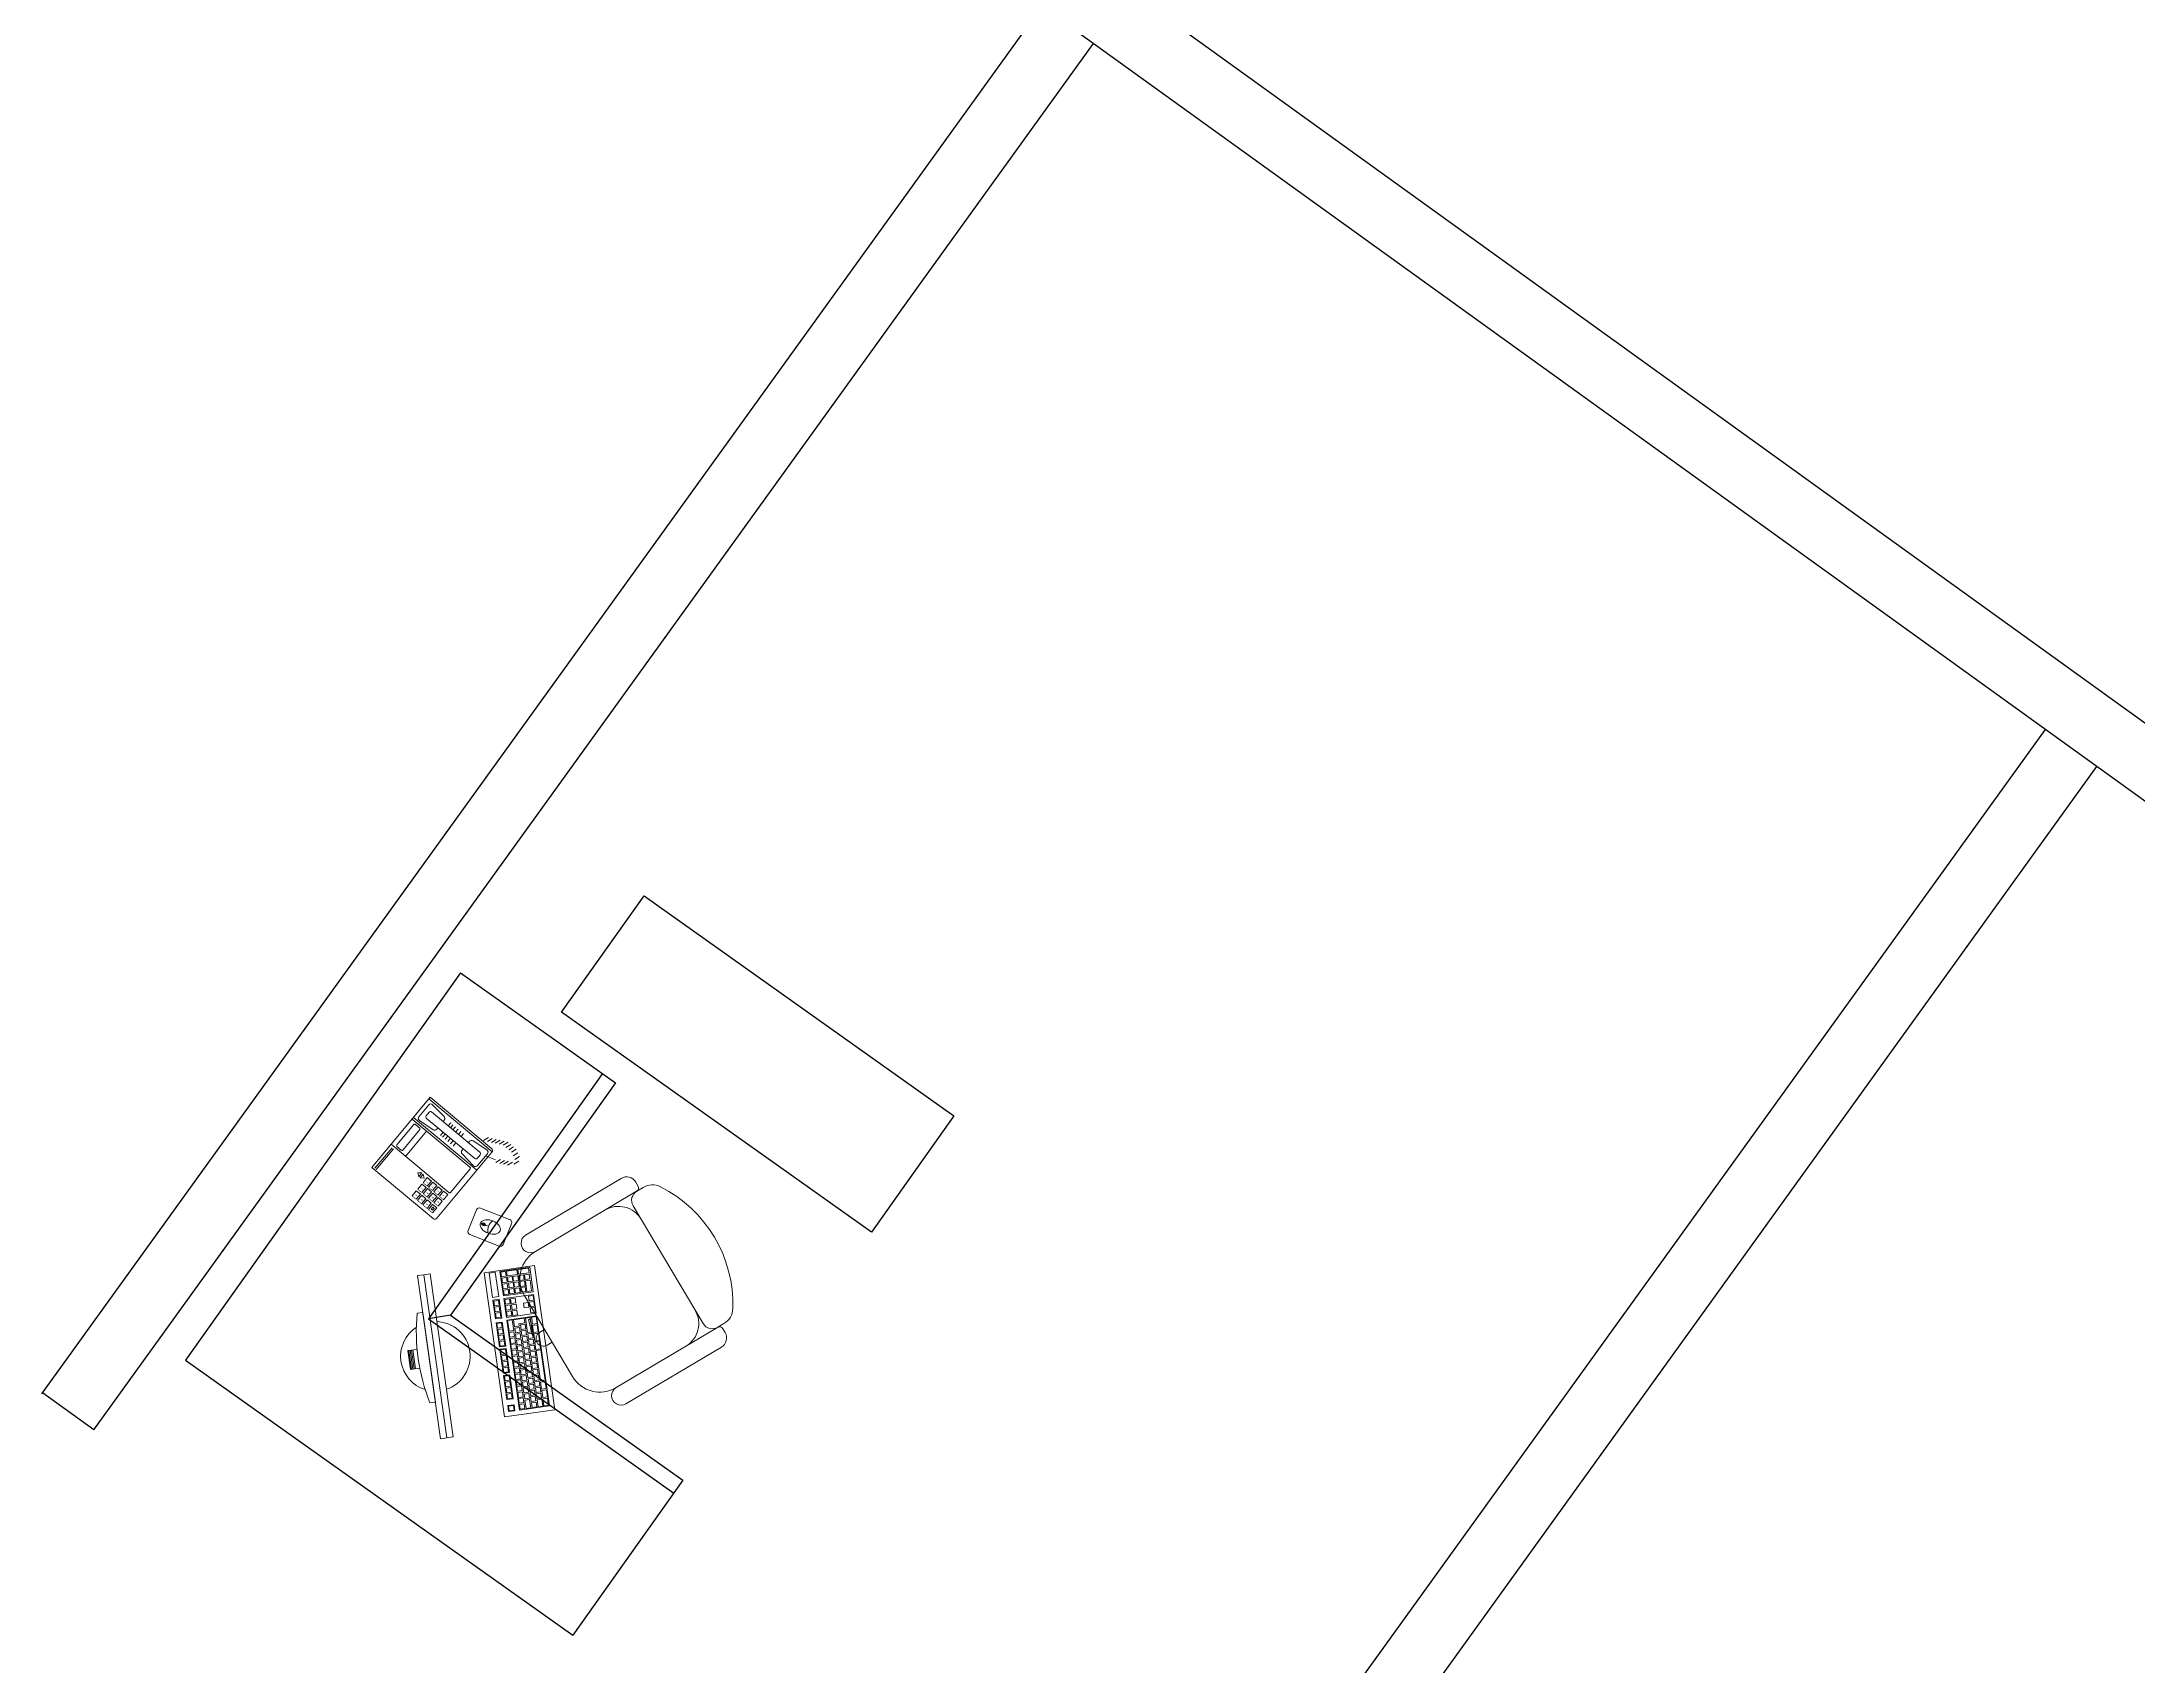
# Model space of a CAD drawing. Header units: metres. Extents: x 141303 to 146299, y 125960 to 127091.
# Drawn here: x 144672.88 to 144679.5, y 126074.16 to 126079.29 of the extents above; entities that cross this region are included whole.
import ezdxf

# ---------------------------------------------------------------- set-up
doc = ezdxf.new("R2010")
doc.units = ezdxf.units.M
doc.header["$MEASUREMENT"] = 0
doc.layers.add('C07_MOB-C.EXT Y FARMACIA$0$007_ADMISIÓN_HOSPITALARIA$0$SANCTORUM_ADMISION HOSPITALARIA_V5$0$007_ADMISIÓN_HOSPITALARIA$0$02.-PLANTA BAJA GENERAL$0$MOB', color=7, linetype='Continuous', lineweight=0)
doc.layers.add('NVMI_WALL', color=7, linetype='Continuous', lineweight=30)
doc.layers.add('FURNITURE', color=6, linetype='Continuous')
doc.layers.get('0').off()
doc.styles.add('C07_MOB-C.EXT Y FARMACIA$0$007_ADMISIÓN_HOSPITALARIA$0$SANCTORUM_ADMISION HOSPITALARIA_V5$0$007_ADMISIÓN_HOSPITALARIA$0$02.-PLANTA BAJA GENERAL$0$LEROY', font='LEROY.SHX', dxfattribs={"width": 1.25, "height": 1})

# ---------------------------------------------------------------- blocks, each defined once
blk = doc.blocks.new('C02_MOB-EQUIP GINE-PEDIATRÍA$0$SILLA ADM')
at = {"lineweight": 0}
for p, q in [((20.5249, 67.9453, -0.0001), (20.2046, 68.0873, -0.0001)), ((20.047, 67.981, -0.0001), (19.9263, 67.7086, -0.0001)), ((20.5202, 67.8817, -0.0001), (20.1803, 68.0324, -0.0001)), ((20.3013, 67.4687, -0.0001), (20.4766, 67.8643, -0.0001)), ((20.521, 67.8814, -0.0001), (20.5418, 67.8722, -0.0001)), ((20.5364, 67.888, -0.0001), (20.5421, 67.9009, -0.0001)), ((19.9777, 67.5753, -0.0001), (20.3177, 67.4246, -0.0001)), ((19.9534, 67.5204, -0.0001), (20.2737, 67.3785, -0.0001)), ((20.3239, 67.4085, -0.0001), (20.3182, 67.3956, -0.0001)), ((20.3184, 67.4243, -0.0001), (20.3392, 67.4151, -0.0001))]:
    blk.add_line(p, q, dxfattribs=at)
at = {"lineweight": 0, "ltscale": 15}
for p, q in [((19.9992, 67.9254, -0.0001), (19.9479, 67.8682, -0.0001)), ((19.9925, 67.9255, -0.0001), (19.9591, 67.8883, -0.0001)), ((19.9925, 67.9255, -0.0001), (19.9963, 67.9221, -0.0001)), ((20.0158, 67.9105, -0.0001), (19.9992, 67.9254, -0.0001)), ((19.9479, 67.8682, -0.0001), (19.9511, 67.8657, -0.0001)), ((19.9591, 67.8883, -0.0001), (19.9629, 67.8849, -0.0001)), ((19.9962, 67.8663, -0.0001), (19.9798, 67.8735, -0.0001)), ((19.9771, 67.8233, -0.0001), (19.9607, 67.8306, -0.0001))]:
    blk.add_line(p, q, dxfattribs=at)
at = {"lineweight": 0}
for centre, radius, start, end in [((20.1394, 67.9401, -0.0001), 0.101, 66.09692, 156.09692), ((20.1925, 68.0598, -0.0001), 0.03, 66.09692, 246.09692), ((20.38, 67.8525, -0.0001), 0.0835, 336.09692, 66.09692), ((20.5113, 67.9145, -0.0001), 0.0337, 336.09692, 66.09692), ((20.5074, 67.8506, -0.0001), 0.0337, 66.09692, 156.09692), ((20.5252, 67.8929, -0.0001), 0.0122, 246.09692, 336.09692), ((20.5185, 67.8196, -0.0001), 0.0575, 8.58616, 66.09692), ((20.1641, 67.7661, -0.0001), 0.4159, 303.60768, 8.58616), ((20.0186, 67.6676, -0.0001), 0.101, 156.09692, 246.09692), ((19.9656, 67.5479, -0.0001), 0.03, 66.09692, 246.09692), ((20.2451, 67.5481, -0.0001), 0.0835, 246.09692, 336.09692), ((20.3321, 67.4551, -0.0001), 0.0337, 156.09692, 246.09692), ((20.2874, 67.4093, -0.0001), 0.0337, 246.09692, 336.09692), ((20.3127, 67.4135, -0.0001), 0.0122, 336.09692, 66.09692), ((20.3625, 67.4676, -0.0001), 0.0575, 246.09692, 303.60768)]:
    blk.add_arc(centre, radius, start, end, dxfattribs=at)
at = {"lineweight": 0, "ltscale": 15}
blk.add_arc((19.9703, 67.8521, -0.0001), 0.0235, 66.06967, 246.06967, dxfattribs=at)
blk = doc.blocks.new('C02_MOB-EQUIP GINE-PEDIATRÍA$0$DESK 1.50 X 1.50')
for points in [[(252.4956, -575.3548), (253.9956, -575.3548)], [(252.4956, -575.3548), (252.4956, -575.9548)], [(253.9956, -575.3548), (253.9956, -576.8548)], [(252.4956, -575.9048), (253.4456, -575.9048)], [(253.3956, -575.9548), (253.4456, -575.9048)], [(253.4456, -575.9048), (253.4456, -576.8548)], [(252.4956, -575.9548), (253.3956, -575.9548)], [(253.3956, -575.9548), (253.3956, -576.8548)], [(253.3956, -576.8548), (253.9956, -576.8548)]]:
    blk.add_lwpolyline(points)
blk = doc.blocks.new('C07_MOB-C.EXT Y FARMACIA$0$007_ADMISIÓN_HOSPITALARIA$0$SANCTORUM_ADMISION HOSPITALARIA_V5$0$007_ADMISIÓN_HOSPITALARIA$0$02.-PLANTA BAJA GENERAL$0$tel-ip-flat-10')
at = {"layer": 'C07_MOB-C.EXT Y FARMACIA$0$007_ADMISIÓN_HOSPITALARIA$0$SANCTORUM_ADMISION HOSPITALARIA_V5$0$007_ADMISIÓN_HOSPITALARIA$0$02.-PLANTA BAJA GENERAL$0$MOB'}
h = blk.add_hatch(dxfattribs=at)
h.set_pattern_fill('ACET-2D-ANSI31', color=256, scale=0.017696, angle=221.12086, style=0)
h.set_pattern_definition([(176.1209, (5.901504, -4.01507), (-0.00380107, -0.05605687), [])])
h.paths.add_polyline_path([(0.0428, -0.1461), (0.0419, -0.1332), (0.0302, -0.1434)])
h.paths.add_polyline_path([(0.0255, -0.1263), (0.0382, -0.129), (0.0265, -0.1392)])
at = {"lineweight": 0, "ltscale": 2}
for p, q in [((0.0601, 0.1378), (0.0692, 0.1533)), ((0.0624, 0.1581), (0.0715, 0.1736)), ((0.0633, 0.1255), (0.0724, 0.141)), ((0.0778, 0.1608), (0.0869, 0.1763)), ((0.0895, 0.156), (0.0986, 0.1715)), ((0.1013, 0.1511), (0.1104, 0.1666)), ((0.1088, 0.1426), (0.1179, 0.1581)), ((0.1162, 0.134), (0.1253, 0.1495)), ((0.1237, 0.1254), (0.1328, 0.1409)), ((0.1022, 0.0892), (-0.1022, -0.0892)), ((0.0974, 0.0751), (0.0609, 0.0432)), ((0.0665, 0.1132), (0.0756, 0.1287)), ((0.0697, 0.1009), (0.0788, 0.1164)), ((0.0912, 0.0693), (0.0777, 0.1004)), ((0.1034, 0.0903), (0.2748, -0.106)), ((0.1099, 0.0736), (0.1396, 0.0308)), ((0.114, 0.0884), (0.2799, -0.1016)), ((0.1269, 0.1131), (0.136, 0.1286)), ((0.1301, 0.1008), (0.1392, 0.1163)), ((0.1333, 0.0885), (0.1424, 0.104)), ((0.1365, 0.0762), (0.1456, 0.0917)), ((0.1397, 0.0639), (0.1488, 0.0794)), ((0.0516, 0.0193), (-0.0216, -0.0446)), ((0.0464, 0.0405), (0.2178, -0.1558)), ((0.0563, 0.019), (0.2127, -0.1602)), ((0.0991, -0.0045), (0.0608, 0.0307)), ((0.0832, 0.0353), (0.2148, -0.1154)), ((0.0951, 0.0524), (0.0837, 0.0424)), ((0.0951, 0.0524), (0.0837, 0.0424)), ((0.1022, 0.0519), (0.2338, -0.0988)), ((0.1382, 0.0197), (0.1338, 0.0158)), ((0.163, 0.0011), (0.1537, -0.007)), ((-0.0285, -0.0533), (-0.0442, -0.0671)), ((-0.0174, -0.066), (-0.0332, -0.0797)), ((-0.0285, -0.0533), (-0.0174, -0.066)), ((-0.0219, -0.0493), (0.1346, -0.2285)), ((0.1148, -0.0008), (0.1103, -0.0047)), ((0.1347, -0.0236), (0.1246, -0.0324)), ((0.1418, -0.0318), (0.1317, -0.0405)), ((0.1494, -0.0405), (0.1393, -0.0493)), ((0.1565, -0.0486), (0.1464, -0.0574)), ((0.1631, -0.0562), (0.153, -0.065)), ((0.1692, -0.0631), (0.1591, -0.0719)), ((0.1701, -0.0071), (0.1608, -0.0152)), ((0.1777, -0.0158), (0.1684, -0.0239)), ((0.1848, -0.0239), (0.1755, -0.032)), ((0.1914, -0.0315), (0.1821, -0.0396)), ((0.1975, -0.0384), (0.1882, -0.0465)), ((0.2067, -0.0588), (0.2023, -0.0627)), ((0.2563, -0.0942), (0.218, -0.0589)), ((-0.103, -0.101), (0.0629, -0.291)), ((-0.0692, -0.0889), (-0.085, -0.1026)), ((-0.0709, -0.0974), (-0.0764, -0.1022)), ((-0.0764, -0.1022), (-0.0728, -0.1063)), ((-0.0581, -0.1015), (-0.0739, -0.1153)), ((-0.0728, -0.1063), (-0.0673, -0.1015)), ((-0.0673, -0.1015), (-0.0709, -0.0974)), ((-0.0545, -0.1057), (-0.0703, -0.1194)), ((-0.0692, -0.0889), (-0.0581, -0.1015)), ((-0.0484, -0.0707), (-0.0642, -0.0845)), ((-0.0435, -0.1183), (-0.0592, -0.1321)), ((-0.0398, -0.1225), (-0.0556, -0.1363)), ((-0.0545, -0.1057), (-0.0435, -0.1183)), ((-0.0373, -0.0834), (-0.0531, -0.0971)), ((-0.0337, -0.0875), (-0.0495, -0.1013)), ((-0.0484, -0.0707), (-0.0373, -0.0834)), ((-0.0398, -0.1225), (-0.0288, -0.1352)), ((-0.0227, -0.1002), (-0.0384, -0.1139)), ((-0.019, -0.1043), (-0.0348, -0.1181)), ((-0.0337, -0.0875), (-0.0227, -0.1002)), ((-0.0138, -0.0701), (-0.0296, -0.0839)), ((-0.008, -0.117), (-0.0237, -0.1308)), ((-0.0044, -0.1211), (-0.0201, -0.1349)), ((-0.019, -0.1043), (-0.008, -0.117)), ((-0.0027, -0.0828), (-0.0185, -0.0965)), ((0.0009, -0.0869), (-0.0149, -0.1007)), ((-0.0138, -0.0701), (-0.0027, -0.0828)), ((-0.0044, -0.1211), (0.0067, -0.1338)), ((0.012, -0.0996), (-0.0038, -0.1134)), ((0.0156, -0.1037), (-0.0002, -0.1175)), ((0.0009, -0.0869), (0.012, -0.0996)), ((0.0266, -0.1164), (0.0109, -0.1302)), ((0.0156, -0.1037), (0.0266, -0.1164)), ((0.0255, -0.1263), (0.0265, -0.1392)), ((0.0255, -0.1263), (0.0382, -0.129)), ((0.0382, -0.129), (0.0265, -0.1392)), ((0.2799, -0.1016), (0.0629, -0.291)), ((0.1735, -0.1153), (0.0953, -0.1835)), ((0.1775, -0.0943), (0.2072, -0.137)), ((0.1833, -0.0793), (0.1788, -0.0832)), ((0.2561, -0.1067), (0.2196, -0.1386)), ((0.2333, -0.1059), (0.2219, -0.1159)), ((-0.0288, -0.1352), (-0.0446, -0.1489)), ((-0.0252, -0.1393), (-0.0409, -0.1531)), ((-0.0141, -0.152), (-0.0299, -0.1657)), ((-0.0252, -0.1393), (-0.0141, -0.152)), ((0.0067, -0.1338), (-0.0091, -0.1476)), ((0.0419, -0.1332), (0.0302, -0.1434)), ((0.0428, -0.1461), (0.0302, -0.1434)), ((0.0428, -0.1461), (0.0419, -0.1332)), ((0.1151, -0.1964), (0.1271, -0.2101)), ((0.179, -0.1361), (0.1154, -0.1916)), ((0.1954, -0.155), (0.1319, -0.2105)), ((0.1837, -0.1365), (0.1957, -0.1502)), ((0.1196, -0.2212), (0.056, -0.2767)), ((0.1234, -0.2256), (0.0598, -0.281))]:
    blk.add_line(p, q, dxfattribs=at)
at = {"lineweight": 0, "const_width": 0.00178}
for points in [[(-0.0442, -0.0671), (-0.0332, -0.0797)], [(-0.085, -0.1026), (-0.0739, -0.1153)], [(-0.0703, -0.1194), (-0.0592, -0.1321)], [(-0.0642, -0.0845), (-0.0531, -0.0971)], [(-0.0495, -0.1013), (-0.0384, -0.1139)], [(-0.0348, -0.1181), (-0.0237, -0.1308)], [(-0.0296, -0.0839), (-0.0185, -0.0965)], [(-0.0149, -0.1007), (-0.0038, -0.1134)], [(-0.0002, -0.1175), (0.0109, -0.1302)], [(-0.0556, -0.1363), (-0.0446, -0.1489)], [(-0.0409, -0.1531), (-0.0299, -0.1657)], [(-0.0201, -0.1349), (-0.0091, -0.1476)]]:
    blk.add_lwpolyline(points, dxfattribs=at)
at = {"lineweight": 0, "ltscale": 2}
for centre, radius, start, end in [((0.103, 0.0688), 0.00841, 34.82303, 131.12086), ((0.1077, 0.0828), 0.00841, 41.12086, 131.12086), ((0.0538, 0.0168), 0.00336, 41.12086, 131.12086), ((0.0664, 0.0369), 0.00841, 131.12086, 227.41869), ((0.087, 0.0386), 0.00504, 131.12086, 221.12086), ((0.087, 0.0386), 0.00504, 131.12086, 221.12086), ((0.0984, 0.0486), 0.00504, 41.12086, 131.12086), ((0.0984, 0.0486), 0.00504, 41.12086, 131.12086), ((0.1327, 0.026), 0.00841, 311.12086, 34.82303), ((-0.0193, -0.0471), 0.00336, 131.12086, 221.12086), ((0.1048, 0.0016), 0.00841, 227.41869, 311.12086), ((0.2123, -0.0651), 0.00841, 47.41869, 131.12086), ((-0.0966, -0.0955), 0.00841, 131.12086, 221.12086), ((0.1844, -0.0895), 0.00841, 131.12086, 214.82303), ((0.2186, -0.1121), 0.00504, 221.12086, 311.12086), ((0.23, -0.1021), 0.00504, 311.12086, 41.12086), ((0.2506, -0.1004), 0.00841, 311.12086, 47.41869), ((0.1176, -0.1942), 0.00336, 131.12086, 221.12086), ((0.1812, -0.1387), 0.00336, 41.12086, 131.12086), ((0.1932, -0.1524), 0.00336, 311.12086, 41.12086), ((0.2141, -0.1322), 0.00841, 214.82303, 311.12086), ((0.1296, -0.2079), 0.00336, 221.12086, 311.12086)]:
    blk.add_arc(centre, radius, start, end, dxfattribs=at)
at = {"lineweight": 0, "ltscale": 2, "style": 'C07_MOB-C.EXT Y FARMACIA$0$007_ADMISIÓN_HOSPITALARIA$0$SANCTORUM_ADMISION HOSPITALARIA_V5$0$007_ADMISIÓN_HOSPITALARIA$0$02.-PLANTA BAJA GENERAL$0$LEROY'}
for s, p in [('9', (-0.0578, -0.1149)), ('0', (-0.0516, -0.0802)), ('8', (-0.0371, -0.0968)), ('*', (-0.0323, -0.0633)), ('5', (-0.0226, -0.1134)), ('7', (-0.0178, -0.0799)), ('2', (-0.0077, -0.1305)), ('4', (-0.0033, -0.0966)), ('1', (0.0116, -0.1136)), ('6', (-0.0433, -0.1315)), ('3', (-0.0284, -0.1486))]:
    blk.add_text(s, height=0.00633, rotation=221.12086, dxfattribs=at).set_placement(p)
blk = doc.blocks.new('C07_MOB-C.EXT Y FARMACIA$0$01.TLAT_TRIAGE - 06$0$02.COV_LNDV_MONTAJE - 00$0$Mob  -  PC 02')
at = {"lineweight": 0}
for p, q in [((-0.3944, 0.4024), (-0.4434, 0.3162)), ((-0.3198, 0.3715), (-0.3808, 0.4062)), ((0.2203, 0.4592), (-0.2397, 0.4592)), ((-0.2397, 0.4592), (-0.2397, 0.2992)), ((-0.1587, 0.4442), (-0.2366, 0.4442)), ((-0.2366, 0.4442), (-0.2366, 0.3492)), ((-0.2195, 0.4397), (-0.2345, 0.4397)), ((-0.2345, 0.4397), (-0.2345, 0.4062)), ((-0.2345, 0.4062), (-0.2345, 0.4397)), ((-0.2345, 0.4062), (-0.2195, 0.4062)), ((-0.2195, 0.4027), (-0.2345, 0.4027)), ((-0.2345, 0.4027), (-0.2345, 0.3702)), ((-0.2345, 0.3702), (-0.2345, 0.4027)), ((-0.2195, 0.4062), (-0.2195, 0.4397)), ((-0.2195, 0.3702), (-0.2195, 0.4027)), ((-0.2003, 0.4397), (-0.2153, 0.4397)), ((-0.2153, 0.4397), (-0.2153, 0.4247)), ((-0.2153, 0.4247), (-0.2153, 0.4397)), ((-0.2153, 0.4247), (-0.2003, 0.4247)), ((-0.2003, 0.4212), (-0.2153, 0.4212)), ((-0.2153, 0.4212), (-0.2153, 0.4062)), ((-0.2153, 0.4062), (-0.2153, 0.4212)), ((-0.2153, 0.4062), (-0.2003, 0.4062)), ((-0.2003, 0.4027), (-0.2153, 0.4027)), ((-0.2153, 0.4027), (-0.2153, 0.3877)), ((-0.2153, 0.3877), (-0.2153, 0.4027)), ((-0.2003, 0.4247), (-0.2003, 0.4397)), ((-0.2003, 0.4062), (-0.2003, 0.4212)), ((-0.2003, 0.3877), (-0.2003, 0.4027)), ((-0.1621, 0.4397), (-0.1962, 0.4397)), ((-0.1962, 0.4397), (-0.1962, 0.4247)), ((-0.1962, 0.4247), (-0.1962, 0.4397)), ((-0.1962, 0.4247), (-0.1621, 0.4247)), ((-0.1812, 0.4212), (-0.1962, 0.4212)), ((-0.1962, 0.4212), (-0.1962, 0.4062)), ((-0.1962, 0.4062), (-0.1962, 0.4212)), ((-0.1962, 0.4062), (-0.1812, 0.4062)), ((-0.1812, 0.4027), (-0.1962, 0.4027)), ((-0.1962, 0.4027), (-0.1962, 0.3877)), ((-0.1962, 0.3877), (-0.1962, 0.4027)), ((-0.1812, 0.4062), (-0.1812, 0.4212)), ((-0.1812, 0.3877), (-0.1812, 0.4027)), ((-0.1621, 0.4212), (-0.1771, 0.4212)), ((-0.1771, 0.4212), (-0.1771, 0.4062)), ((-0.1771, 0.4062), (-0.1771, 0.4212)), ((-0.1771, 0.4062), (-0.1621, 0.4062)), ((-0.1621, 0.4027), (-0.1771, 0.4027)), ((-0.1771, 0.4027), (-0.1771, 0.3877)), ((-0.1771, 0.3877), (-0.1771, 0.4027)), ((-0.1621, 0.4247), (-0.1621, 0.4397)), ((-0.1621, 0.4062), (-0.1621, 0.4212)), ((-0.1621, 0.3877), (-0.1621, 0.4027)), ((-0.1587, 0.3492), (-0.1587, 0.4442)), ((-0.1502, 0.3492), (-0.1502, 0.4442)), ((-0.1502, 0.4442), (-0.0902, 0.4442)), ((-0.1318, 0.4422), (-0.1468, 0.4422)), ((-0.1468, 0.4422), (-0.1468, 0.4272)), ((-0.1468, 0.4272), (-0.1468, 0.4422)), ((-0.1468, 0.4272), (-0.1318, 0.4272)), ((-0.1318, 0.4272), (-0.1318, 0.4422)), ((-0.1127, 0.4422), (-0.1277, 0.4422)), ((-0.1277, 0.4422), (-0.1277, 0.4272)), ((-0.1277, 0.4272), (-0.1277, 0.4422)), ((-0.1277, 0.4272), (-0.1127, 0.4272)), ((-0.1127, 0.4237), (-0.1277, 0.4237)), ((-0.1277, 0.4237), (-0.1277, 0.4087)), ((-0.1277, 0.4087), (-0.1277, 0.4237)), ((-0.1277, 0.4087), (-0.1127, 0.4087)), ((-0.1127, 0.4272), (-0.1127, 0.4422)), ((-0.1127, 0.4087), (-0.1127, 0.4237)), ((-0.0936, 0.4422), (-0.1086, 0.4422)), ((-0.1086, 0.4422), (-0.1086, 0.4272)), ((-0.1086, 0.4272), (-0.1086, 0.4422)), ((-0.1086, 0.4272), (-0.0936, 0.4272)), ((-0.0936, 0.4272), (-0.0936, 0.4422)), ((-0.0902, 0.4442), (-0.0902, 0.3492)), ((-0.0817, 0.3492), (-0.0817, 0.4442)), ((0.2053, 0.4442), (-0.0817, 0.4442)), ((-0.0647, 0.4043), (-0.0797, 0.4043)), ((-0.0797, 0.4043), (-0.0796, 0.3702)), ((-0.0796, 0.3702), (-0.0797, 0.4043)), ((-0.0571, 0.4422), (-0.0796, 0.4422)), ((-0.0796, 0.4422), (-0.0796, 0.4272)), ((-0.0796, 0.4272), (-0.0796, 0.4422)), ((-0.0796, 0.4272), (-0.0571, 0.4272)), ((-0.0339, 0.4235), (-0.0796, 0.4235)), ((-0.0796, 0.4235), (-0.0796, 0.4085)), ((-0.0796, 0.4085), (-0.0796, 0.4235)), ((-0.0796, 0.4085), (-0.0339, 0.4085)), ((-0.0647, 0.3852), (-0.0647, 0.4043)), ((-0.0455, 0.4043), (-0.0605, 0.4043)), ((-0.0605, 0.4043), (-0.0605, 0.3893)), ((-0.0605, 0.3893), (-0.0605, 0.4043)), ((-0.0571, 0.4272), (-0.0571, 0.4422)), ((-0.0305, 0.4422), (-0.053, 0.4422)), ((-0.053, 0.4422), (-0.053, 0.4272)), ((-0.053, 0.4272), (-0.053, 0.4422)), ((-0.053, 0.4272), (-0.0305, 0.4272)), ((-0.0455, 0.3893), (-0.0455, 0.4043)), ((-0.0264, 0.4043), (-0.0414, 0.4043)), ((-0.0414, 0.4043), (-0.0414, 0.3893)), ((-0.0414, 0.3893), (-0.0414, 0.4043)), ((-0.0339, 0.4085), (-0.0339, 0.4235)), ((-0.0305, 0.4272), (-0.0305, 0.4422)), ((-0.0147, 0.4235), (-0.0297, 0.4235)), ((-0.0297, 0.4235), (-0.0297, 0.4085)), ((-0.0297, 0.4085), (-0.0297, 0.4235)), ((-0.0297, 0.4085), (-0.0147, 0.4085)), ((-0.0039, 0.4422), (-0.0264, 0.4422)), ((-0.0264, 0.4422), (-0.0264, 0.4272)), ((-0.0264, 0.4272), (-0.0264, 0.4422)), ((-0.0264, 0.4272), (-0.0039, 0.4272)), ((-0.0264, 0.3893), (-0.0264, 0.4043)), ((-0.0073, 0.4043), (-0.0223, 0.4043)), ((-0.0223, 0.4043), (-0.0223, 0.3893)), ((-0.0223, 0.3893), (-0.0223, 0.4043)), ((-0.0147, 0.4085), (-0.0147, 0.4235)), ((0.0044, 0.4235), (-0.0106, 0.4235)), ((-0.0106, 0.4235), (-0.0106, 0.4085)), ((-0.0106, 0.4085), (-0.0106, 0.4235)), ((-0.0106, 0.4085), (0.0044, 0.4085)), ((-0.0073, 0.3893), (-0.0073, 0.4043)), ((-0.0039, 0.4272), (-0.0039, 0.4422)), ((0.0119, 0.4043), (-0.0031, 0.4043)), ((-0.0031, 0.4043), (-0.0031, 0.3893)), ((-0.0031, 0.3893), (-0.0031, 0.4043)), ((0.0228, 0.4422), (0.0003, 0.4422)), ((0.0003, 0.4422), (0.0003, 0.4272)), ((0.0003, 0.4272), (0.0003, 0.4422)), ((0.0003, 0.4272), (0.0228, 0.4272)), ((0.0044, 0.4085), (0.0044, 0.4235)), ((0.0235, 0.4235), (0.0085, 0.4235)), ((0.0085, 0.4235), (0.0085, 0.4085)), ((0.0085, 0.4085), (0.0085, 0.4235)), ((0.0085, 0.4085), (0.0235, 0.4085)), ((0.0119, 0.3893), (0.0119, 0.4043)), ((0.031, 0.4043), (0.016, 0.4043)), ((0.016, 0.4043), (0.016, 0.3893)), ((0.016, 0.3893), (0.016, 0.4043)), ((0.0228, 0.4272), (0.0228, 0.4422)), ((0.0235, 0.4085), (0.0235, 0.4235)), ((0.1233, 0.4422), (0.0269, 0.4422)), ((0.0269, 0.4422), (0.0269, 0.4272)), ((0.0269, 0.4272), (0.0269, 0.4422)), ((0.0269, 0.4272), (0.1233, 0.4272)), ((0.0427, 0.4235), (0.0277, 0.4235)), ((0.0277, 0.4235), (0.0277, 0.4085)), ((0.0277, 0.4085), (0.0277, 0.4235)), ((0.0277, 0.4085), (0.0427, 0.4085)), ((0.031, 0.3893), (0.031, 0.4043)), ((0.0501, 0.4043), (0.0351, 0.4043)), ((0.0351, 0.4043), (0.0351, 0.3893)), ((0.0351, 0.3893), (0.0351, 0.4043)), ((0.0427, 0.4085), (0.0427, 0.4235)), ((0.0618, 0.4235), (0.0468, 0.4235)), ((0.0468, 0.4235), (0.0468, 0.4085)), ((0.0468, 0.4085), (0.0468, 0.4235)), ((0.0468, 0.4085), (0.0618, 0.4085)), ((0.0501, 0.3893), (0.0501, 0.4043)), ((0.0693, 0.4043), (0.0543, 0.4043)), ((0.0543, 0.4043), (0.0543, 0.3893)), ((0.0543, 0.3893), (0.0543, 0.4043)), ((0.0618, 0.4085), (0.0618, 0.4235)), ((0.0809, 0.4235), (0.0659, 0.4235)), ((0.0659, 0.4235), (0.0659, 0.4085)), ((0.0659, 0.4085), (0.0659, 0.4235)), ((0.0659, 0.4085), (0.0809, 0.4085)), ((0.0693, 0.3893), (0.0693, 0.4043)), ((0.0884, 0.4043), (0.0734, 0.4043)), ((0.0734, 0.4043), (0.0734, 0.3893)), ((0.0734, 0.3893), (0.0734, 0.4043)), ((0.0809, 0.4085), (0.0809, 0.4235)), ((0.1001, 0.4235), (0.0851, 0.4235)), ((0.0851, 0.4235), (0.0851, 0.4085)), ((0.0851, 0.4085), (0.0851, 0.4235)), ((0.0851, 0.4085), (0.1001, 0.4085)), ((0.0884, 0.3893), (0.0884, 0.4043)), ((0.1075, 0.4043), (0.0925, 0.4043)), ((0.0925, 0.4043), (0.0925, 0.3893)), ((0.0925, 0.3893), (0.0925, 0.4043)), ((0.1001, 0.4085), (0.1001, 0.4235)), ((0.1192, 0.4235), (0.1042, 0.4235)), ((0.1042, 0.4235), (0.1042, 0.4085)), ((0.1042, 0.4085), (0.1042, 0.4235)), ((0.1042, 0.4085), (0.1192, 0.4085)), ((0.1075, 0.3893), (0.1075, 0.4043)), ((0.1267, 0.4043), (0.1117, 0.4043)), ((0.1117, 0.4043), (0.1117, 0.3893)), ((0.1117, 0.3893), (0.1117, 0.4043)), ((0.1192, 0.4085), (0.1192, 0.4235)), ((0.1233, 0.4272), (0.1233, 0.4422)), ((0.1383, 0.4235), (0.1233, 0.4235)), ((0.1233, 0.4235), (0.1233, 0.4085)), ((0.1233, 0.4085), (0.1233, 0.4235)), ((0.1233, 0.4085), (0.1383, 0.4085)), ((0.1267, 0.3893), (0.1267, 0.4043)), ((0.15, 0.4422), (0.1275, 0.4422)), ((0.1275, 0.4422), (0.1275, 0.4272)), ((0.1275, 0.4272), (0.1275, 0.4422)), ((0.1275, 0.4272), (0.15, 0.4272)), ((0.1458, 0.4043), (0.1308, 0.4043)), ((0.1308, 0.4043), (0.1308, 0.3893)), ((0.1308, 0.3893), (0.1308, 0.4043)), ((0.1383, 0.4085), (0.1383, 0.4235)), ((0.1575, 0.4235), (0.1425, 0.4235)), ((0.1425, 0.4235), (0.1425, 0.4085)), ((0.1425, 0.4085), (0.1425, 0.4235)), ((0.1425, 0.4085), (0.1575, 0.4085)), ((0.1458, 0.3893), (0.1458, 0.4043)), ((0.1649, 0.4043), (0.1499, 0.4043)), ((0.1499, 0.4043), (0.1499, 0.3893)), ((0.1499, 0.3893), (0.1499, 0.4043)), ((0.15, 0.4272), (0.15, 0.4422)), ((0.1766, 0.4422), (0.1541, 0.4422)), ((0.1541, 0.4422), (0.1541, 0.4272)), ((0.1541, 0.4272), (0.1541, 0.4422)), ((0.1541, 0.4272), (0.1766, 0.4272)), ((0.1575, 0.4085), (0.1575, 0.4235)), ((0.1766, 0.4235), (0.1616, 0.4235)), ((0.1616, 0.4235), (0.1616, 0.4085)), ((0.1616, 0.4085), (0.1616, 0.4235)), ((0.1616, 0.4085), (0.1766, 0.4085)), ((0.1649, 0.3893), (0.1649, 0.4043)), ((0.1841, 0.4043), (0.1691, 0.4043)), ((0.1691, 0.4043), (0.1691, 0.3893)), ((0.1691, 0.3893), (0.1691, 0.4043)), ((0.1766, 0.4272), (0.1766, 0.4422)), ((0.1766, 0.4085), (0.1766, 0.4235)), ((0.2032, 0.4422), (0.1807, 0.4422)), ((0.1807, 0.4422), (0.1807, 0.4272)), ((0.1807, 0.4272), (0.1807, 0.4422)), ((0.1807, 0.4272), (0.2032, 0.4272)), ((0.2032, 0.4235), (0.1807, 0.4235)), ((0.1807, 0.4235), (0.1807, 0.4085)), ((0.1807, 0.4085), (0.1807, 0.4235)), ((0.1807, 0.4085), (0.2032, 0.4085)), ((0.1841, 0.3893), (0.1841, 0.4043)), ((0.2032, 0.4043), (0.1882, 0.4043)), ((0.1882, 0.4043), (0.1882, 0.3893)), ((0.1882, 0.3893), (0.1882, 0.4043)), ((0.2032, 0.4272), (0.2032, 0.4422)), ((0.2032, 0.4085), (0.2032, 0.4235)), ((0.2032, 0.3893), (0.2032, 0.4043)), ((0.2053, 0.3492), (0.2053, 0.4442)), ((0.2203, 0.2992), (0.2203, 0.4592)), ((-0.4045, 0.3275), (-0.4039, 0.3331)), ((-0.4039, 0.3331), (-0.4025, 0.3389)), ((-0.4025, 0.3389), (-0.4003, 0.3447)), ((-0.4003, 0.3447), (-0.3973, 0.3503)), ((-0.3973, 0.3503), (-0.3937, 0.3555)), ((-0.3937, 0.3555), (-0.3896, 0.3601)), ((-0.3896, 0.3601), (-0.3852, 0.3639)), ((-0.3881, 0.3243), (-0.3829, 0.3335)), ((-0.3852, 0.3639), (-0.3806, 0.3667)), ((-0.3806, 0.3667), (-0.3759, 0.3686)), ((-0.3759, 0.3686), (-0.3714, 0.3694)), ((-0.3714, 0.3694), (-0.3673, 0.3691)), ((-0.3673, 0.3691), (-0.3635, 0.3676)), ((-0.3651, 0.2717), (-0.3161, 0.3579)), ((-0.3635, 0.3676), (-0.3604, 0.3652)), ((-0.3585, 0.3355), (-0.3612, 0.3298)), ((-0.3604, 0.3652), (-0.358, 0.3617)), ((-0.3567, 0.3413), (-0.3585, 0.3355)), ((-0.358, 0.3617), (-0.3564, 0.3575)), ((-0.3557, 0.3471), (-0.3567, 0.3413)), ((-0.3564, 0.3575), (-0.3556, 0.3525)), ((-0.3556, 0.3525), (-0.3557, 0.3471)), ((-0.2366, 0.3492), (-0.1587, 0.3492)), ((-0.1587, 0.3342), (-0.2366, 0.3342)), ((-0.2366, 0.3342), (-0.2366, 0.3142)), ((-0.2345, 0.3702), (-0.2195, 0.3702)), ((-0.2195, 0.3667), (-0.2345, 0.3667)), ((-0.2345, 0.3667), (-0.2345, 0.3517)), ((-0.2345, 0.3517), (-0.2345, 0.3667)), ((-0.2345, 0.3517), (-0.2195, 0.3517)), ((-0.2195, 0.3517), (-0.2195, 0.3667)), ((-0.2153, 0.3877), (-0.2003, 0.3877)), ((-0.2003, 0.3852), (-0.2153, 0.3852)), ((-0.2153, 0.3852), (-0.2153, 0.3702)), ((-0.2153, 0.3702), (-0.2153, 0.3852)), ((-0.2153, 0.3702), (-0.2003, 0.3702)), ((-0.2003, 0.3667), (-0.2153, 0.3667)), ((-0.2153, 0.3667), (-0.2153, 0.3517)), ((-0.2153, 0.3517), (-0.2153, 0.3667)), ((-0.2153, 0.3517), (-0.2003, 0.3517)), ((-0.2003, 0.3702), (-0.2003, 0.3852)), ((-0.2003, 0.3517), (-0.2003, 0.3667)), ((-0.1962, 0.3877), (-0.1812, 0.3877)), ((-0.1812, 0.3852), (-0.1962, 0.3852)), ((-0.1962, 0.3852), (-0.1962, 0.3702)), ((-0.1962, 0.3702), (-0.1962, 0.3852)), ((-0.1962, 0.3702), (-0.1812, 0.3702)), ((-0.1812, 0.3667), (-0.1962, 0.3667)), ((-0.1962, 0.3667), (-0.1962, 0.3517)), ((-0.1962, 0.3517), (-0.1962, 0.3667)), ((-0.1962, 0.3517), (-0.1812, 0.3517)), ((-0.1812, 0.3702), (-0.1812, 0.3852)), ((-0.1812, 0.3517), (-0.1812, 0.3667)), ((-0.1771, 0.3877), (-0.1621, 0.3877)), ((-0.1621, 0.3852), (-0.1771, 0.3852)), ((-0.1771, 0.3852), (-0.1771, 0.3702)), ((-0.1771, 0.3702), (-0.1771, 0.3852)), ((-0.1771, 0.3702), (-0.1621, 0.3702)), ((-0.1621, 0.3667), (-0.1771, 0.3667)), ((-0.1771, 0.3667), (-0.1771, 0.3517)), ((-0.1771, 0.3517), (-0.1771, 0.3667)), ((-0.1771, 0.3517), (-0.1621, 0.3517)), ((-0.1621, 0.3702), (-0.1621, 0.3852)), ((-0.1621, 0.3517), (-0.1621, 0.3667)), ((-0.1587, 0.3142), (-0.1587, 0.3342)), ((-0.0902, 0.3492), (-0.1502, 0.3492)), ((-0.1502, 0.3142), (-0.1502, 0.3342)), ((-0.1502, 0.3342), (-0.0902, 0.3342)), ((-0.1318, 0.3852), (-0.1468, 0.3852)), ((-0.1468, 0.3852), (-0.1468, 0.3702)), ((-0.1468, 0.3702), (-0.1468, 0.3852)), ((-0.1468, 0.3702), (-0.1318, 0.3702)), ((-0.1318, 0.3667), (-0.1468, 0.3667)), ((-0.1468, 0.3667), (-0.1468, 0.3517)), ((-0.1468, 0.3517), (-0.1468, 0.3667)), ((-0.1468, 0.3517), (-0.1318, 0.3517)), ((-0.1318, 0.3317), (-0.1468, 0.3317)), ((-0.1468, 0.3317), (-0.1468, 0.3167)), ((-0.1468, 0.3167), (-0.1468, 0.3317)), ((-0.1318, 0.3702), (-0.1318, 0.3852)), ((-0.1318, 0.3517), (-0.1318, 0.3667)), ((-0.1318, 0.3167), (-0.1318, 0.3317)), ((-0.1127, 0.3852), (-0.1277, 0.3852)), ((-0.1277, 0.3852), (-0.1277, 0.3702)), ((-0.1277, 0.3702), (-0.1277, 0.3852)), ((-0.1277, 0.3702), (-0.1127, 0.3702)), ((-0.1127, 0.3667), (-0.1277, 0.3667)), ((-0.1277, 0.3667), (-0.1277, 0.3517)), ((-0.1277, 0.3517), (-0.1277, 0.3667)), ((-0.1277, 0.3517), (-0.1127, 0.3517)), ((-0.1127, 0.3317), (-0.1277, 0.3317)), ((-0.1277, 0.3317), (-0.1277, 0.3167)), ((-0.1277, 0.3167), (-0.1277, 0.3317)), ((-0.1127, 0.3702), (-0.1127, 0.3852)), ((-0.1127, 0.3517), (-0.1127, 0.3667)), ((-0.1127, 0.3167), (-0.1127, 0.3317)), ((-0.0936, 0.3852), (-0.1086, 0.3852)), ((-0.1086, 0.3852), (-0.1086, 0.3702)), ((-0.1086, 0.3702), (-0.1086, 0.3852)), ((-0.1086, 0.3702), (-0.0936, 0.3702)), ((-0.0936, 0.3667), (-0.1086, 0.3667)), ((-0.1086, 0.3667), (-0.1086, 0.3517)), ((-0.1086, 0.3517), (-0.1086, 0.3667)), ((-0.1086, 0.3517), (-0.0936, 0.3517)), ((-0.0936, 0.3317), (-0.1086, 0.3317)), ((-0.1086, 0.3317), (-0.1086, 0.3167)), ((-0.1086, 0.3167), (-0.1086, 0.3317)), ((-0.0936, 0.3702), (-0.0936, 0.3852)), ((-0.0936, 0.3517), (-0.0936, 0.3667)), ((-0.0936, 0.3167), (-0.0936, 0.3317)), ((-0.0902, 0.3342), (-0.0902, 0.3142)), ((-0.0817, 0.3492), (0.2053, 0.3492)), ((-0.0796, 0.3702), (-0.0571, 0.3702)), ((-0.0455, 0.3662), (-0.0796, 0.3662)), ((-0.0796, 0.3662), (-0.0796, 0.3512)), ((-0.0796, 0.3512), (-0.0796, 0.3662)), ((-0.0796, 0.3512), (-0.0455, 0.3512)), ((-0.0011, 0.3342), (-0.0776, 0.3342)), ((-0.0776, 0.3342), (-0.0776, 0.3142)), ((-0.0776, 0.3142), (-0.0776, 0.3342)), ((-0.0605, 0.3317), (-0.0755, 0.3317)), ((-0.0755, 0.3317), (-0.0755, 0.3167)), ((-0.0755, 0.3167), (-0.0755, 0.3317)), ((-0.0571, 0.3852), (-0.0647, 0.3852)), ((-0.0605, 0.3893), (-0.0455, 0.3893)), ((-0.0605, 0.3167), (-0.0605, 0.3317)), ((-0.0571, 0.3702), (-0.0571, 0.3852)), ((-0.0414, 0.3317), (-0.0564, 0.3317)), ((-0.0564, 0.3317), (-0.0564, 0.3167)), ((-0.0564, 0.3167), (-0.0564, 0.3317)), ((-0.038, 0.3852), (-0.053, 0.3852)), ((-0.053, 0.3852), (-0.053, 0.3702)), ((-0.053, 0.3702), (-0.053, 0.3852)), ((-0.053, 0.3702), (-0.038, 0.3702)), ((-0.0455, 0.3512), (-0.0455, 0.3662)), ((-0.0414, 0.3893), (-0.0264, 0.3893)), ((-0.0264, 0.3662), (-0.0414, 0.3662)), ((-0.0414, 0.3662), (-0.0414, 0.3512)), ((-0.0414, 0.3512), (-0.0414, 0.3662)), ((-0.0414, 0.3512), (-0.0264, 0.3512)), ((-0.0414, 0.3167), (-0.0414, 0.3317)), ((-0.038, 0.3702), (-0.038, 0.3852)), ((-0.0223, 0.3317), (-0.0373, 0.3317)), ((-0.0373, 0.3317), (-0.0373, 0.3167)), ((-0.0373, 0.3167), (-0.0373, 0.3317)), ((-0.0189, 0.3852), (-0.0339, 0.3852)), ((-0.0339, 0.3852), (-0.0339, 0.3702)), ((-0.0339, 0.3702), (-0.0339, 0.3852)), ((-0.0339, 0.3702), (-0.0189, 0.3702)), ((-0.0264, 0.3512), (-0.0264, 0.3662)), ((-0.0223, 0.3893), (-0.0073, 0.3893)), ((-0.0223, 0.3167), (-0.0223, 0.3317)), ((-0.0072, 0.3662), (-0.0222, 0.3662)), ((-0.0222, 0.3662), (-0.0222, 0.3512)), ((-0.0222, 0.3512), (-0.0222, 0.3662)), ((-0.0222, 0.3512), (-0.0072, 0.3512)), ((-0.0189, 0.3702), (-0.0189, 0.3852)), ((-0.0031, 0.3317), (-0.0181, 0.3317)), ((-0.0181, 0.3317), (-0.0181, 0.3167)), ((-0.0181, 0.3167), (-0.0181, 0.3317)), ((0.0003, 0.3852), (-0.0147, 0.3852)), ((-0.0147, 0.3852), (-0.0147, 0.3702)), ((-0.0147, 0.3702), (-0.0147, 0.3852)), ((-0.0147, 0.3702), (0.0003, 0.3702)), ((-0.0072, 0.3512), (-0.0072, 0.3662)), ((-0.0031, 0.3893), (0.0119, 0.3893)), ((0.0119, 0.3662), (-0.0031, 0.3662)), ((-0.0031, 0.3662), (-0.0031, 0.3512)), ((-0.0031, 0.3512), (-0.0031, 0.3662)), ((-0.0031, 0.3512), (0.0119, 0.3512)), ((-0.0031, 0.3167), (-0.0031, 0.3317)), ((-0.0011, 0.3142), (-0.0011, 0.3342)), ((0.0003, 0.3702), (0.0003, 0.3852)), ((0.0194, 0.3852), (0.0044, 0.3852)), ((0.0044, 0.3852), (0.0044, 0.3702)), ((0.0044, 0.3702), (0.0044, 0.3852)), ((0.0044, 0.3702), (0.0194, 0.3702)), ((0.083, 0.3342), (0.0064, 0.3342)), ((0.0064, 0.3342), (0.0064, 0.3142)), ((0.0064, 0.3142), (0.0064, 0.3342)), ((0.0235, 0.3317), (0.0085, 0.3317)), ((0.0085, 0.3317), (0.0085, 0.3167)), ((0.0085, 0.3167), (0.0085, 0.3317)), ((0.0119, 0.3512), (0.0119, 0.3662)), ((0.016, 0.3893), (0.031, 0.3893)), ((0.031, 0.3662), (0.016, 0.3662)), ((0.016, 0.3662), (0.016, 0.3512)), ((0.016, 0.3512), (0.016, 0.3662)), ((0.016, 0.3512), (0.031, 0.3512)), ((0.0194, 0.3702), (0.0194, 0.3852)), ((0.0385, 0.3852), (0.0235, 0.3852)), ((0.0235, 0.3852), (0.0235, 0.3702)), ((0.0235, 0.3702), (0.0235, 0.3852)), ((0.0235, 0.3702), (0.0385, 0.3702)), ((0.0235, 0.3167), (0.0235, 0.3317)), ((0.0426, 0.3317), (0.0276, 0.3317)), ((0.0276, 0.3317), (0.0276, 0.3167)), ((0.0276, 0.3167), (0.0276, 0.3317)), ((0.031, 0.3512), (0.031, 0.3662)), ((0.0351, 0.3893), (0.0501, 0.3893)), ((0.0502, 0.3662), (0.0352, 0.3662)), ((0.0352, 0.3662), (0.0352, 0.3512)), ((0.0352, 0.3512), (0.0352, 0.3662)), ((0.0352, 0.3512), (0.0502, 0.3512)), ((0.0385, 0.3702), (0.0385, 0.3852)), ((0.0426, 0.3167), (0.0426, 0.3317)), ((0.0577, 0.3852), (0.0427, 0.3852)), ((0.0427, 0.3852), (0.0427, 0.3702)), ((0.0427, 0.3702), (0.0427, 0.3852)), ((0.0427, 0.3702), (0.0577, 0.3702)), ((0.0618, 0.3317), (0.0468, 0.3317)), ((0.0468, 0.3317), (0.0468, 0.3167)), ((0.0468, 0.3167), (0.0468, 0.3317)), ((0.0502, 0.3512), (0.0502, 0.3662)), ((0.0543, 0.3893), (0.0693, 0.3893)), ((0.0693, 0.3662), (0.0543, 0.3662)), ((0.0543, 0.3662), (0.0543, 0.3512)), ((0.0543, 0.3512), (0.0543, 0.3662)), ((0.0543, 0.3512), (0.0693, 0.3512)), ((0.0577, 0.3702), (0.0577, 0.3852)), ((0.0768, 0.3852), (0.0618, 0.3852)), ((0.0618, 0.3852), (0.0618, 0.3702)), ((0.0618, 0.3702), (0.0618, 0.3852)), ((0.0618, 0.3702), (0.0768, 0.3702)), ((0.0618, 0.3167), (0.0618, 0.3317)), ((0.0809, 0.3317), (0.0659, 0.3317)), ((0.0659, 0.3317), (0.0659, 0.3167)), ((0.0659, 0.3167), (0.0659, 0.3317)), ((0.0693, 0.3512), (0.0693, 0.3662)), ((0.0734, 0.3893), (0.0884, 0.3893)), ((0.0884, 0.3662), (0.0734, 0.3662)), ((0.0734, 0.3662), (0.0734, 0.3512)), ((0.0734, 0.3512), (0.0734, 0.3662)), ((0.0734, 0.3512), (0.0884, 0.3512)), ((0.0768, 0.3702), (0.0768, 0.3852)), ((0.0959, 0.3852), (0.0809, 0.3852)), ((0.0809, 0.3852), (0.0809, 0.3702)), ((0.0809, 0.3702), (0.0809, 0.3852)), ((0.0809, 0.3702), (0.0959, 0.3702)), ((0.0809, 0.3167), (0.0809, 0.3317)), ((0.083, 0.3142), (0.083, 0.3342)), ((0.0884, 0.3512), (0.0884, 0.3662)), ((0.167, 0.3342), (0.0905, 0.3342)), ((0.0905, 0.3342), (0.0905, 0.3142)), ((0.0905, 0.3142), (0.0905, 0.3342)), ((0.0925, 0.3893), (0.1075, 0.3893)), ((0.1075, 0.3317), (0.0925, 0.3317)), ((0.0925, 0.3317), (0.0925, 0.3167)), ((0.0925, 0.3167), (0.0925, 0.3317)), ((0.1076, 0.3662), (0.0926, 0.3662)), ((0.0926, 0.3662), (0.0926, 0.3512)), ((0.0926, 0.3512), (0.0926, 0.3662)), ((0.0926, 0.3512), (0.1076, 0.3512)), ((0.0959, 0.3702), (0.0959, 0.3852)), ((0.1151, 0.3852), (0.1001, 0.3852)), ((0.1001, 0.3852), (0.1001, 0.3702)), ((0.1001, 0.3702), (0.1001, 0.3852)), ((0.1001, 0.3702), (0.1151, 0.3702)), ((0.1075, 0.3167), (0.1075, 0.3317)), ((0.1076, 0.3512), (0.1076, 0.3662)), ((0.1117, 0.3893), (0.1267, 0.3893)), ((0.1267, 0.3662), (0.1117, 0.3662)), ((0.1117, 0.3662), (0.1117, 0.3512)), ((0.1117, 0.3512), (0.1117, 0.3662)), ((0.1117, 0.3512), (0.1267, 0.3512)), ((0.1267, 0.3317), (0.1117, 0.3317)), ((0.1117, 0.3317), (0.1117, 0.3167)), ((0.1117, 0.3167), (0.1117, 0.3317)), ((0.1151, 0.3702), (0.1151, 0.3852)), ((0.1342, 0.3852), (0.1192, 0.3852)), ((0.1192, 0.3852), (0.1192, 0.3702)), ((0.1192, 0.3702), (0.1192, 0.3852)), ((0.1192, 0.3702), (0.1342, 0.3702)), ((0.1267, 0.3512), (0.1267, 0.3662)), ((0.1267, 0.3167), (0.1267, 0.3317)), ((0.1308, 0.3893), (0.1458, 0.3893)), ((0.1458, 0.3662), (0.1308, 0.3662)), ((0.1308, 0.3662), (0.1308, 0.3512)), ((0.1308, 0.3512), (0.1308, 0.3662)), ((0.1308, 0.3512), (0.1458, 0.3512)), ((0.1458, 0.3317), (0.1308, 0.3317)), ((0.1308, 0.3317), (0.1308, 0.3167)), ((0.1308, 0.3167), (0.1308, 0.3317)), ((0.1342, 0.3702), (0.1342, 0.3852)), ((0.1533, 0.3852), (0.1383, 0.3852)), ((0.1383, 0.3852), (0.1383, 0.3702)), ((0.1383, 0.3702), (0.1383, 0.3852)), ((0.1383, 0.3702), (0.1533, 0.3702)), ((0.1458, 0.3512), (0.1458, 0.3662)), ((0.1458, 0.3167), (0.1458, 0.3317)), ((0.1499, 0.3893), (0.1649, 0.3893)), ((0.1649, 0.3317), (0.1499, 0.3317)), ((0.1499, 0.3317), (0.1499, 0.3167)), ((0.1499, 0.3167), (0.1499, 0.3317)), ((0.165, 0.3662), (0.15, 0.3662)), ((0.15, 0.3662), (0.15, 0.3512)), ((0.15, 0.3512), (0.15, 0.3662)), ((0.15, 0.3512), (0.165, 0.3512)), ((0.1533, 0.3702), (0.1533, 0.3852)), ((0.1725, 0.3852), (0.1575, 0.3852)), ((0.1575, 0.3852), (0.1575, 0.3702)), ((0.1575, 0.3702), (0.1575, 0.3852)), ((0.1575, 0.3702), (0.1725, 0.3702)), ((0.1649, 0.3167), (0.1649, 0.3317)), ((0.165, 0.3512), (0.165, 0.3662)), ((0.167, 0.3142), (0.167, 0.3342)), ((0.1691, 0.3893), (0.1841, 0.3893)), ((0.1841, 0.3662), (0.1691, 0.3662)), ((0.1691, 0.3662), (0.1691, 0.3512)), ((0.1691, 0.3512), (0.1691, 0.3662)), ((0.1691, 0.3512), (0.1841, 0.3512)), ((0.1725, 0.3702), (0.1725, 0.3852)), ((0.2032, 0.3852), (0.1766, 0.3852)), ((0.1766, 0.3852), (0.1766, 0.3702)), ((0.1766, 0.3702), (0.1766, 0.3852)), ((0.1766, 0.3702), (0.2032, 0.3702)), ((0.1841, 0.3512), (0.1841, 0.3662)), ((0.2053, 0.3342), (0.1861, 0.3342)), ((0.1861, 0.3342), (0.1861, 0.3142)), ((0.1861, 0.3142), (0.1861, 0.3342)), ((0.1882, 0.3893), (0.2032, 0.3893)), ((0.2032, 0.3662), (0.1882, 0.3662)), ((0.1882, 0.3662), (0.1882, 0.3512)), ((0.1882, 0.3512), (0.1882, 0.3662)), ((0.1882, 0.3512), (0.2032, 0.3512)), ((0.2032, 0.3317), (0.1882, 0.3317)), ((0.1882, 0.3317), (0.1882, 0.3167)), ((0.1882, 0.3167), (0.1882, 0.3317)), ((0.2032, 0.3702), (0.2032, 0.3852)), ((0.2032, 0.3512), (0.2032, 0.3662)), ((0.2032, 0.3167), (0.2032, 0.3317)), ((0.2053, 0.3142), (0.2053, 0.3342)), ((0.2053, 0.3142), (0.2053, 0.3342)), ((-0.4397, 0.3026), (-0.3788, 0.2679)), ((-0.4041, 0.3223), (-0.4045, 0.3275)), ((-0.4029, 0.3177), (-0.4041, 0.3223)), ((-0.4009, 0.3138), (-0.4029, 0.3177)), ((-0.3981, 0.3108), (-0.4009, 0.3138)), ((-0.3947, 0.3089), (-0.3981, 0.3108)), ((-0.3945, 0.3131), (-0.3964, 0.3097)), ((-0.389, 0.3248), (-0.3953, 0.3136)), ((-0.3953, 0.3136), (-0.3937, 0.3127)), ((-0.3907, 0.308), (-0.3947, 0.3089)), ((-0.3945, 0.3132), (-0.3945, 0.3132)), ((-0.3937, 0.3127), (-0.3873, 0.3239)), ((-0.3864, 0.3082), (-0.3907, 0.308)), ((-0.3873, 0.3239), (-0.389, 0.3248)), ((-0.3818, 0.3096), (-0.3864, 0.3082)), ((-0.3771, 0.3119), (-0.3818, 0.3096)), ((-0.3726, 0.3153), (-0.3771, 0.3119)), ((-0.3683, 0.3195), (-0.3726, 0.3153)), ((-0.3644, 0.3244), (-0.3683, 0.3195)), ((-0.3612, 0.3298), (-0.3644, 0.3244)), ((-0.2397, 0.2992), (0.2203, 0.2992)), ((-0.2366, 0.3142), (-0.1587, 0.3142)), ((-0.0902, 0.3142), (-0.1502, 0.3142)), ((-0.1468, 0.3167), (-0.1318, 0.3167)), ((-0.1277, 0.3167), (-0.1127, 0.3167)), ((-0.1086, 0.3167), (-0.0936, 0.3167)), ((-0.0776, 0.3142), (-0.0011, 0.3142)), ((-0.0755, 0.3167), (-0.0605, 0.3167)), ((-0.0564, 0.3167), (-0.0414, 0.3167)), ((-0.0373, 0.3167), (-0.0223, 0.3167)), ((-0.0181, 0.3167), (-0.0031, 0.3167)), ((0.0064, 0.3142), (0.083, 0.3142)), ((0.0085, 0.3167), (0.0235, 0.3167)), ((0.0276, 0.3167), (0.0426, 0.3167)), ((0.0468, 0.3167), (0.0618, 0.3167)), ((0.0659, 0.3167), (0.0809, 0.3167)), ((0.0905, 0.3142), (0.167, 0.3142)), ((0.0925, 0.3167), (0.1075, 0.3167)), ((0.1117, 0.3167), (0.1267, 0.3167)), ((0.1308, 0.3167), (0.1458, 0.3167)), ((0.1499, 0.3167), (0.1649, 0.3167)), ((0.1861, 0.3142), (0.2053, 0.3142)), ((0.1882, 0.3167), (0.2032, 0.3167)), ((-0.03, 0.0548), (-0.03, 0.0262)), ((-0.03, 0.0426), (0.03, 0.0426)), ((-0.03, 0.0381), (0.03, 0.0381)), ((-0.03, 0.0335), (0.03, 0.0335)), ((-0.03, 0.0292), (0.03, 0.0292)), ((-0.03, 0.0262), (0.03, 0.0262)), ((0.03, 0.0548), (0.03, 0.0262))]:
    blk.add_line(p, q, dxfattribs=at)
for points in [[(0.26, 0.1298), (-0.26, 0.1298), (-0.26, 0.1098), (0.26, 0.1098)], [(0.26, 0.1098), (-0.26, 0.1098), (-0.26, 0.0898), (0.26, 0.0898)]]:
    blk.add_lwpolyline(points, close=True, dxfattribs=at)
for points in [[(-0.143, 0.0723), (-0.143, 0.0898)], [(-0.143, 0.0898), (0.143, 0.0898)], [(0.143, 0.0898), (0.143, 0.0723)]]:
    blk.add_lwpolyline(points, dxfattribs=at)
for centre, radius, start, end in [((-0.3857, 0.3975), 0.01, 60.3633, 150.3633), ((-0.3636, 0.3676), 0.0392, 208.33199, 272.39462), ((-0.3248, 0.3628), 0.01, 330.3633, 60.3633), ((-0.4348, 0.3113), 0.01, 150.3633, 240.3633), ((-0.388, 0.3168), 0.00805, 97.1124, 203.6142), ((-0.3947, 0.3207), 0.00805, 277.1124, 23.6142), ((-0.3738, 0.2766), 0.01, 240.3633, 330.3633), ((0, 0.1098), 0.1098, 10.49165, 169.50839), ((0, 0.651), 0.5961, 256.11907, 283.88097), ((0, 0.1098), 0.1098, 205.07412, 334.92592)]:
    blk.add_arc(centre, radius, start, end, dxfattribs=at)

msp = doc.modelspace()

# ---------------------------------------------------------------- linework, layer by layer
at = {"layer": 'FURNITURE', "linetype": 'ByBlock', "extrusion": (-3.34303e-08, 2.37388e-08, 1), "elevation": -0.00184}
msp.add_lwpolyline([(144674.52301, 126076.22267), (144674.78355, 126076.58958), (144675.76196, 126075.8948), (144675.50142, 126075.5279)], close=True, dxfattribs=at)
at = {"layer": 'NVMI_WALL'}
for p, q in [((144672.88259, 126075.01725), (144676.15702, 126079.56017)), ((144690.19077, 126069.44498), (144676.15702, 126079.56017)), ((144690.07446, 126069.28228), (144676.04008, 126079.39792)), ((144673.04675, 126074.90295), (144676.20233, 126079.28098)), ((144676.05268, 126072.73634), (144679.20826, 126077.11437)), ((144676.21493, 126072.6194), (144679.37051, 126076.99743)), ((144673.04675, 126074.90295), (144672.8845, 126075.01989))]:
    msp.add_line(p, q, dxfattribs=at)

# ---------------------------------------------------------------- block references
at = {"layer": 'FURNITURE', "linetype": 'ByBlock', "lineweight": 0, "xscale": -1, "rotation": 54.62149333102192}
msp.add_blockref('C02_MOB-EQUIP GINE-PEDIATRÍA$0$DESK 1.50 X 1.50', (144351.28053, 126615.33386), dxfattribs=at)
at = {"layer": 'FURNITURE', "extrusion": (-2.80558e-06, -3.43121e-06, -1), "zscale": -1, "rotation": 88.69198136384742}
msp.add_blockref('C07_MOB-C.EXT Y FARMACIA$0$007_ADMISIÓN_HOSPITALARIA$0$SANCTORUM_ADMISION HOSPITALARIA_V5$0$007_ADMISIÓN_HOSPITALARIA$0$02.-PLANTA BAJA GENERAL$0$tel-ip-flat-10', (-144674.21631, 126075.67578, -0.83849), dxfattribs=at)
at = {"layer": 'FURNITURE', "linetype": 'ByBlock', "lineweight": 0}
for name, p, rotation in [('C02_MOB-EQUIP GINE-PEDIATRÍA$0$SILLA ADM', (144718.22658, 126019.62374), 54.62149333102197), ('C07_MOB-C.EXT Y FARMACIA$0$01.TLAT_TRIAGE - 06$0$02.COV_LNDV_MONTAJE - 00$0$Mob  -  PC 02', (144674.0162, 126075.12019), 278.0539519961072)]:
    msp.add_blockref(name, p, dxfattribs=dict(at, rotation=rotation))

doc.saveas('drawing.dxf')
